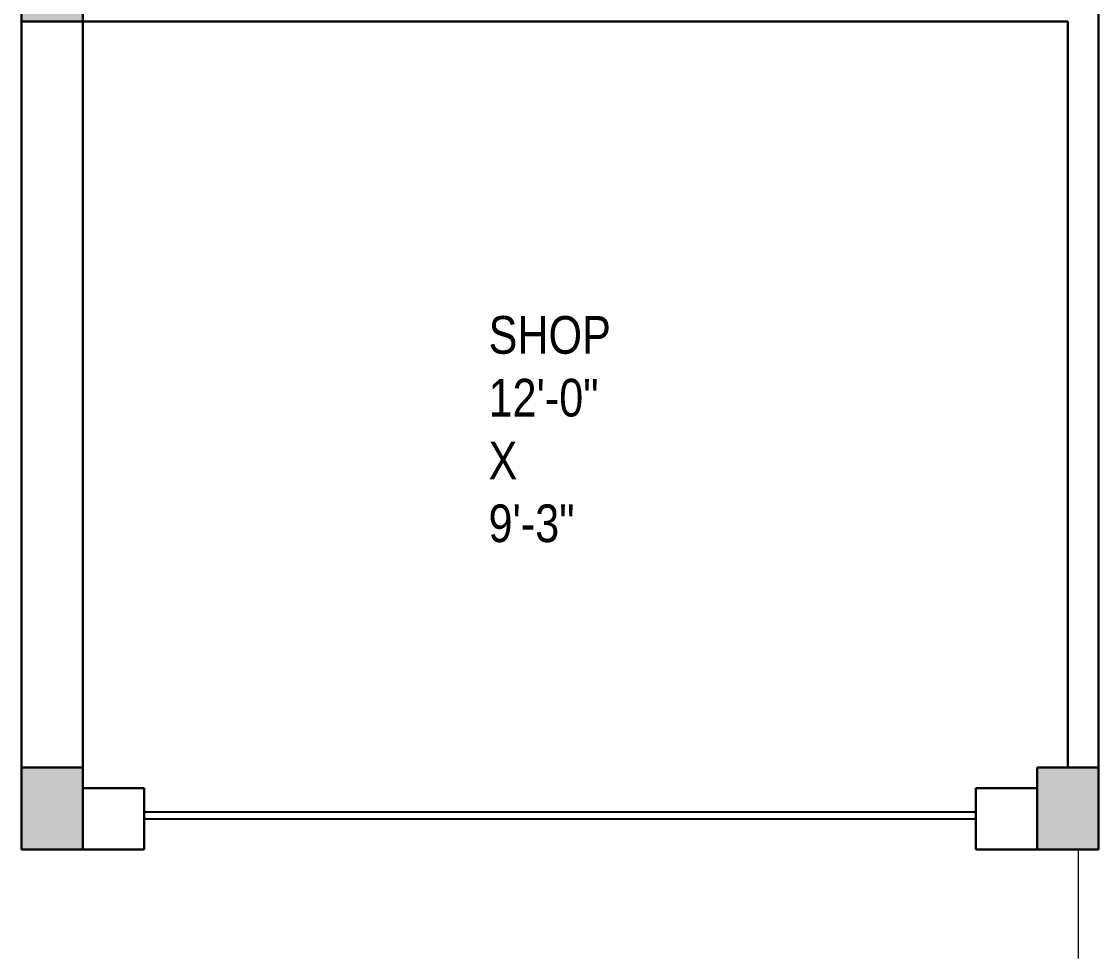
# Model space of a CAD drawing. Extents: x -454308 to 890911, y -14103 to 1343694.
# Drawn here: x 200667.8 to 200825.8, y 655376.3 to 655513.8 of the extents above; entities that cross this region are included whole.
import ezdxf

# ---------------------------------------------------------------- set-up
doc = ezdxf.new("R2010")
doc.units = 0
doc.header["$MEASUREMENT"] = 0
for name, color, linetype, lineweight in [('A-Wall', 7, 'Continuous', 30), ('col', 232, 'Continuous', 30), ('dim', 111, 'Continuous', 9), ('Hatch Gris Claro', 9, 'Continuous', 9), ('TXT', 42, 'Continuous', 25)]:
    doc.layers.add(name, color=color, linetype=linetype, lineweight=lineweight)
doc.layers.add('WIN', color=4, linetype='Continuous')
doc.styles.get("Standard").update_dxf_attribs({"font": 'stylu.ttf', "height": 7})

# ---------------------------------------------------------------- blocks, each defined once
blk = doc.blocks.new('colummn')
at = {"layer": 'Hatch Gris Claro'}
blk.add_hatch(color=256, dxfattribs=at).paths.add_polyline_path([(154558.64, 675547.17), (154567.64, 675547.17), (154567.64, 675559.17), (154558.64, 675559.17)])
at = {"layer": 'col'}
blk.add_lwpolyline([(154558.64, 675547.17), (154567.64, 675547.17), (154567.64, 675559.17), (154558.64, 675559.17), (154558.64, 675547.17)], dxfattribs=at)
blk = doc.blocks.new('RERWRER')
at = {"layer": 'col', "rotation": 179.9999999999999}
blk.add_blockref('colummn', (317749.13, 1348522.83), dxfattribs=at)
at = {"layer": 'col'}
for p in [(8771.83, -2583.51), (8622.84, -2705.01)]:
    blk.add_blockref('colummn', p, dxfattribs=at)

msp = doc.modelspace()

# ---------------------------------------------------------------- linework, layer by layer
at = {"layer": 'A-Wall'}
for p, q in [((200825.815, 655595.271), (200825.815, 655404.284)), ((200667.827, 655404.284), (200667.827, 655548.524)), ((200676.827, 655404.284), (200676.827, 655513.777)), ((200821.315, 655513.777), (200676.827, 655513.777)), ((200821.315, 655513.777), (200821.315, 655404.284)), ((200676.827, 655401.284), (200685.827, 655401.284)), ((200685.827, 655401.284), (200685.827, 655392.284)), ((200807.815, 655401.284), (200816.815, 655401.284)), ((200807.815, 655401.284), (200807.815, 655392.284)), ((200676.827, 655392.284), (200685.827, 655392.284)), ((200807.815, 655392.284), (200816.815, 655392.284))]:
    msp.add_line(p, q, dxfattribs=at)
at = {"layer": 'dim'}
msp.add_line((200822.815, 655392.284), (200822.815, 655376.273), dxfattribs=at)
at = {"layer": 'WIN'}
for p, q in [((200685.827, 655397.784), (200807.815, 655397.784)), ((200685.827, 655396.784), (200807.815, 655396.784))]:
    msp.add_line(p, q, dxfattribs=at)

# ---------------------------------------------------------------- block references
at = {"layer": 'col', "xscale": -1, "rotation": 180}
msp.add_blockref('RERWRER', (37486.342, 1328367.943), dxfattribs=at)

# ---------------------------------------------------------------- texts
at = {"layer": 'TXT', "lineweight": 25, "insert": (200736.341, 655470.554), "char_height": 5.52888, "width": 0.19631, "attachment_point": 1}
msp.add_mtext('{\\fArial Narrow|b0|i0|c0|p34;    SHOP\\P12\'-0" X 9\'-3"}', dxfattribs=at)

doc.saveas('drawing.dxf')
